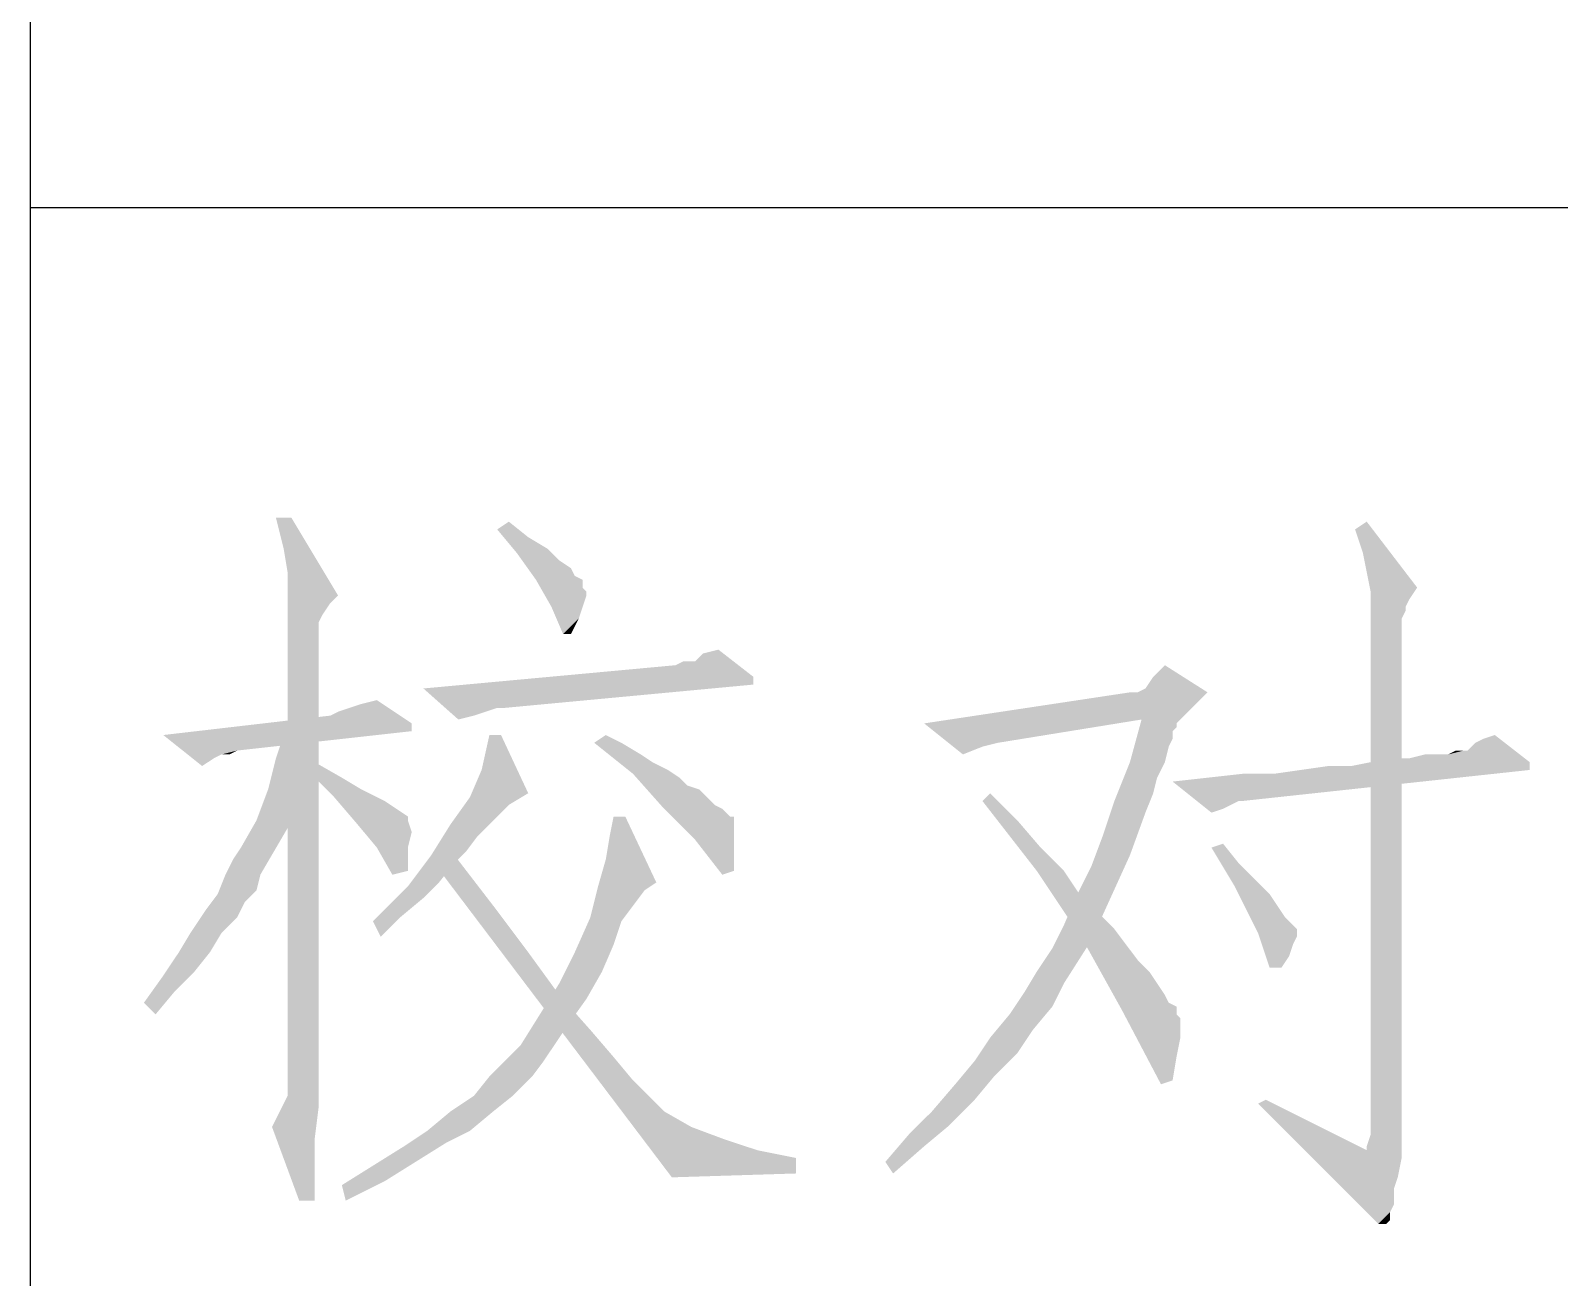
# Model space of a CAD drawing. Header units: millimetres. Extents: x 336 to 634, y 189 to 399.
# Drawn here: x 448.55 to 454.38, y 218.09 to 222.85 of the extents above; entities that cross this region are included whole.
import ezdxf

# ---------------------------------------------------------------- set-up
doc = ezdxf.new("R2010")
doc.units = ezdxf.units.MM

msp = doc.modelspace()

# ---------------------------------------------------------------- linework, layer by layer
at = {"color": 7, "linetype": 'Continuous'}
for p, q in [((448.54993, 194.17685), (448.54993, 255.17685)), ((448.54993, 222.17685), (628.54993, 222.17685))]:
    msp.add_line(p, q, dxfattribs=at)
for points in [[(449.54542, 220.99164), (449.51579, 220.87312), (449.48616, 220.99164)], [(449.53061, 220.78423), (449.51579, 220.87312), (449.54542, 220.99164)], [(449.53061, 220.71016), (449.53061, 220.78423), (449.54542, 220.99164)], [(449.53061, 220.71016), (449.54542, 220.99164), (449.7232, 220.69534)], [(450.33061, 220.94719), (450.37505, 220.97682), (450.44913, 220.91756)], [(453.63431, 220.8583), (453.60468, 220.94719), (453.64913, 220.97682)], [(453.64913, 220.78423), (453.63431, 220.8583), (453.64913, 220.97682)], [(453.64913, 220.78423), (453.64913, 220.97682), (453.84172, 220.72497)], [(450.44913, 220.91756), (450.40468, 220.8583), (450.33061, 220.94719)], [(450.44913, 220.91756), (450.5232, 220.87312), (450.40468, 220.8583)], [(450.40468, 220.8583), (450.5232, 220.87312), (450.56764, 220.82867)], [(450.56764, 220.82867), (450.47876, 220.7546), (450.40468, 220.8583)], [(450.56764, 220.82867), (450.61209, 220.79904), (450.47876, 220.7546)], [(450.61209, 220.79904), (450.6269, 220.76941), (450.47876, 220.7546)], [(453.84172, 220.72497), (453.66394, 220.71015), (453.64913, 220.78423)], [(450.47876, 220.7546), (450.6269, 220.76941), (450.65653, 220.7546)], [(450.65653, 220.7546), (450.53801, 220.65089), (450.47876, 220.7546)], [(450.65653, 220.7546), (450.65653, 220.72497), (450.53801, 220.65089)], [(450.65653, 220.72497), (450.67135, 220.71016), (450.53801, 220.65089)], [(453.66394, 220.71015), (453.84172, 220.72497), (453.81209, 220.68052)], [(449.7232, 220.69534), (449.53061, 220.65089), (449.53061, 220.71016)], [(449.7232, 220.69534), (449.69357, 220.66571), (449.53061, 220.65089)], [(450.67135, 220.71016), (450.67135, 220.69534), (450.53801, 220.65089)], [(450.53801, 220.65089), (450.67135, 220.69534), (450.65653, 220.65089)], [(453.81209, 220.68052), (453.66394, 220.63608), (453.66394, 220.71015)], [(453.81209, 220.68052), (453.79727, 220.6509), (453.66394, 220.63608)], [(449.53061, 220.62127), (449.53061, 220.65089), (449.69357, 220.66571)], [(449.53061, 220.62127), (449.69357, 220.66571), (449.66394, 220.62127)], [(449.66394, 220.62127), (449.64913, 220.59164), (449.53061, 220.57682)], [(449.66394, 220.62127), (449.53061, 220.57682), (449.53061, 220.62127)], [(450.65653, 220.65089), (450.58246, 220.54719), (450.53801, 220.65089)], [(450.65653, 220.65089), (450.64172, 220.60645), (450.58246, 220.54719)], [(453.66394, 220.63608), (453.79727, 220.6509), (453.79727, 220.63608)], [(453.66394, 220.63608), (453.79727, 220.63608), (453.78246, 220.60645)], [(453.78246, 220.60645), (453.66394, 218.72497), (453.66394, 220.63608)], [(449.53061, 220.57682), (449.64913, 220.59164), (449.64913, 220.56201)], [(449.64913, 220.56201), (449.53061, 220.48793), (449.53061, 220.57682)], [(449.64913, 220.56201), (449.64913, 220.53238), (449.53061, 220.48793)], [(450.58246, 220.54719), (450.64172, 220.60645), (450.61209, 220.54719)], [(453.78246, 220.60645), (453.78246, 220.56201), (453.66394, 218.72497)], [(453.78246, 220.56201), (453.78246, 220.50275), (453.66394, 218.72497)], [(449.53061, 220.48793), (449.64913, 220.53238), (449.64913, 220.47312)], [(453.78246, 220.50275), (453.78246, 220.42867), (453.66394, 218.72497)], [(449.64913, 220.47312), (449.53061, 220.38423), (449.53061, 220.48793)], [(449.64913, 220.47312), (449.64913, 220.39904), (449.53061, 220.38423)], [(451.08616, 220.44349), (451.01209, 220.42867), (451.04172, 220.44349)], [(451.30839, 220.38423), (451.01209, 220.42867), (451.08616, 220.44349)], [(451.08616, 220.44349), (451.11579, 220.47312), (451.17505, 220.48793)], [(451.08616, 220.44349), (451.17505, 220.48793), (451.30839, 220.38423)], [(449.53061, 220.38423), (449.64913, 220.39904), (449.64913, 220.29534)], [(449.64913, 220.29534), (449.53061, 220.26571), (449.53061, 220.38423)], [(451.30839, 220.38423), (450.04913, 220.33978), (451.01209, 220.42867)], [(451.30839, 220.38423), (451.30839, 220.3546), (450.04913, 220.33978)], [(452.80468, 220.33978), (452.83431, 220.38423), (452.87876, 220.42867)], [(452.80468, 220.33978), (452.87876, 220.42867), (453.04172, 220.32497)], [(453.78246, 220.42867), (453.78246, 220.33978), (453.66394, 218.72497)], [(450.33061, 220.26571), (450.04913, 220.33978), (451.30839, 220.3546)], [(450.33061, 220.26571), (450.18246, 220.22127), (450.04913, 220.33978)], [(450.33061, 220.26571), (451.30839, 220.3546), (450.36024, 220.26571)], [(453.04172, 220.32497), (452.99727, 220.28052), (451.96024, 220.20645)], [(452.77505, 220.32497), (453.04172, 220.32497), (451.96024, 220.20645)], [(452.77505, 220.32497), (451.96024, 220.20645), (452.74542, 220.32497)], [(453.04172, 220.32497), (452.77505, 220.32497), (452.80468, 220.33978)], [(453.78246, 220.33978), (453.78246, 220.23608), (453.66394, 218.72497)], [(449.53061, 220.26571), (449.64913, 220.29534), (449.64913, 220.16201)], [(449.64913, 220.16201), (449.53061, 220.11756), (449.53061, 220.26571)], [(449.69357, 220.23608), (449.7232, 220.25089), (449.87135, 220.29534)], [(449.69357, 220.23608), (449.87135, 220.29534), (450.00468, 220.20645)], [(449.7232, 220.25089), (449.76764, 220.26571), (449.87135, 220.29534)], [(449.76764, 220.26571), (449.81209, 220.28052), (449.87135, 220.29534)], [(450.33061, 220.26571), (450.28616, 220.25089), (450.18246, 220.22127)], [(452.99727, 220.28052), (452.95283, 220.23608), (451.96024, 220.20645)], [(450.00468, 220.20645), (449.05653, 220.16201), (449.69357, 220.23608)], [(450.00468, 220.20645), (450.00468, 220.17682), (449.05653, 220.16201)], [(449.48616, 220.07312), (449.53061, 220.20645), (449.60468, 219.96941)], [(450.28616, 220.25089), (450.24172, 220.23608), (450.18246, 220.22127)], [(452.95283, 220.23608), (452.78987, 220.22126), (451.96024, 220.20645)], [(451.96024, 220.20645), (452.78987, 220.22126), (452.24172, 220.13238)], [(451.96024, 220.20645), (452.24172, 220.13238), (452.18246, 220.11756)], [(452.18246, 220.11756), (452.10839, 220.08793), (451.96024, 220.20645)], [(452.93801, 220.22126), (452.9232, 220.20645), (452.74542, 220.0583)], [(452.93801, 220.22126), (452.74542, 220.0583), (452.78987, 220.22126)], [(452.9232, 220.20645), (452.9232, 220.19164), (452.74542, 220.0583)], [(452.78987, 220.22126), (452.95283, 220.23608), (452.93801, 220.22126)], [(453.78246, 220.23608), (453.78246, 220.11756), (453.66394, 218.72497)], [(449.05653, 220.16201), (450.00468, 220.17682), (449.33801, 220.10275)], [(449.05653, 220.16201), (449.33801, 220.10275), (449.27876, 220.08793)], [(449.05653, 220.16201), (449.27876, 220.08793), (449.24913, 220.07312)], [(449.24913, 220.07312), (449.20468, 220.04349), (449.05653, 220.16201)], [(449.53061, 220.11756), (449.64913, 220.16201), (449.64913, 220.01386)], [(450.34542, 220.16201), (450.27135, 220.02867), (450.30098, 220.16201)], [(450.27135, 220.02867), (450.34542, 220.16201), (450.44913, 219.93978)], [(450.70098, 220.13238), (450.74542, 220.16201), (450.80468, 220.13238)], [(452.9232, 220.19164), (452.90839, 220.17682), (452.74542, 220.0583)], [(452.90839, 220.17682), (452.90839, 220.14719), (452.74542, 220.0583)], [(452.90839, 220.14719), (452.89357, 220.11756), (452.74542, 220.0583)], [(454.03431, 220.10275), (454.04913, 220.11756), (454.13801, 220.16201)], [(454.03431, 220.10275), (454.13801, 220.16201), (454.27135, 220.0583)], [(454.04913, 220.11756), (454.06394, 220.13238), (454.13801, 220.16201)], [(454.06394, 220.13238), (454.09357, 220.14719), (454.13801, 220.16201)], [(449.27876, 220.08793), (449.33801, 220.10275), (449.30839, 220.08793)], [(449.64913, 220.01386), (449.53061, 219.93978), (449.53061, 220.11756)], [(450.80468, 220.13238), (450.84913, 220.01386), (450.70098, 220.13238)], [(450.80468, 220.13238), (450.87876, 220.08793), (450.84913, 220.01386)], [(450.87876, 220.08793), (450.9232, 220.0583), (450.84913, 220.01386)], [(452.74542, 220.0583), (452.89357, 220.11756), (452.87876, 220.0583)], [(453.78246, 220.11756), (453.78246, 219.98423), (453.66394, 218.72497)], [(453.91579, 220.08793), (453.96024, 220.08793), (453.81209, 220.07312)], [(453.91579, 220.08793), (453.81209, 220.07312), (453.87135, 220.08793)], [(454.27135, 220.0583), (453.81209, 220.07312), (453.96024, 220.08793)], [(454.0195, 220.10275), (454.03431, 220.10275), (453.96024, 220.08793)], [(454.0195, 220.10275), (453.96024, 220.08793), (453.98987, 220.10275)], [(454.27135, 220.0583), (453.96024, 220.08793), (454.03431, 220.10275)], [(449.60468, 219.96941), (449.45653, 219.9546), (449.48616, 220.07312)], [(449.60468, 220.02867), (449.63431, 220.0583), (449.73801, 219.99904)], [(449.73801, 219.99904), (449.70839, 219.92497), (449.60468, 220.02867)], [(450.44913, 219.93978), (450.2269, 219.92497), (450.27135, 220.02867)], [(450.9232, 220.0583), (450.98246, 220.02867), (450.84913, 220.01386)], [(450.84913, 220.01386), (450.98246, 220.02867), (451.0269, 219.99904)], [(452.87876, 220.0583), (452.84913, 219.99904), (452.68616, 219.91015)], [(452.87876, 220.0583), (452.68616, 219.91015), (452.74542, 220.0583)], [(452.90839, 219.98423), (453.04172, 219.99904), (454.27135, 220.02867)], [(453.16024, 219.91015), (452.90839, 219.98423), (454.27135, 220.02867)], [(453.04172, 219.99904), (453.29357, 220.01386), (454.27135, 220.02867)], [(453.16024, 219.91015), (454.27135, 220.02867), (453.17505, 219.91015)], [(454.27135, 220.02867), (453.29357, 220.01386), (453.39727, 220.02867)], [(453.39727, 220.02867), (453.58987, 220.04349), (454.27135, 220.0583)], [(453.39727, 220.02867), (454.27135, 220.0583), (454.27135, 220.02867)], [(453.58987, 220.04349), (453.39727, 220.02867), (453.50098, 220.04349)], [(454.27135, 220.0583), (453.58987, 220.04349), (453.66394, 220.0583)], [(453.81209, 220.07312), (453.66394, 220.0583), (453.73801, 220.07312)], [(454.27135, 220.0583), (453.66394, 220.0583), (453.81209, 220.07312)], [(449.41209, 219.83608), (449.45653, 219.9546), (449.60468, 219.96941)], [(449.41209, 219.83608), (449.60468, 219.96941), (449.53061, 219.80645)], [(449.53061, 219.93978), (449.64913, 220.01386), (449.64913, 219.83608)], [(449.73801, 219.99904), (449.81209, 219.9546), (449.70839, 219.92497)], [(451.0269, 219.99904), (450.96764, 219.88053), (450.84913, 220.01386)], [(451.0269, 219.99904), (451.05653, 219.96941), (450.96764, 219.88053)], [(451.05653, 219.96941), (451.10098, 219.9546), (450.96764, 219.88053)], [(452.84913, 219.99904), (452.83431, 219.93978), (452.68616, 219.91015)], [(453.16024, 219.91015), (453.05653, 219.86571), (452.90839, 219.98423)], [(453.29357, 220.01386), (453.04172, 219.99904), (453.17505, 220.01386)], [(453.78246, 219.98423), (453.78246, 219.83608), (453.66394, 218.72497)], [(449.64913, 219.83608), (449.53061, 219.74719), (449.53061, 219.93978)], [(449.70839, 219.92497), (449.81209, 219.9546), (449.87135, 219.92497)], [(449.87135, 219.92497), (449.79727, 219.82127), (449.70839, 219.92497)], [(449.87135, 219.92497), (449.90098, 219.91015), (449.79727, 219.82127)], [(449.90098, 219.91015), (449.94542, 219.88053), (449.79727, 219.82127)], [(450.37505, 219.89534), (450.15283, 219.82127), (450.2269, 219.92497)], [(450.2269, 219.92497), (450.44913, 219.93978), (450.37505, 219.89534)], [(451.10098, 219.9546), (451.11579, 219.93978), (450.96764, 219.88053)], [(451.11579, 219.93978), (451.16024, 219.89534), (450.96764, 219.88053)], [(452.18246, 219.91015), (452.21209, 219.93978), (452.31579, 219.83608)], [(452.31579, 219.83608), (452.38987, 219.64349), (452.18246, 219.91015)], [(452.80468, 219.86571), (452.64172, 219.77682), (452.68616, 219.91015)], [(452.68616, 219.91015), (452.83431, 219.93978), (452.80468, 219.86571)], [(453.16024, 219.91015), (453.13061, 219.89534), (453.05653, 219.86571)], [(449.94542, 219.88053), (449.98987, 219.85089), (449.79727, 219.82127)], [(449.98987, 219.85089), (449.98987, 219.83608), (449.79727, 219.82127)], [(450.37505, 219.89534), (450.31579, 219.83608), (450.15283, 219.82127)], [(450.74542, 219.68793), (450.76024, 219.77682), (450.8195, 219.85089)], [(450.74542, 219.68793), (450.8195, 219.85089), (450.93801, 219.59904)], [(450.8195, 219.85089), (450.76024, 219.77682), (450.77505, 219.85089)], [(450.96764, 219.88053), (451.16024, 219.89534), (451.18987, 219.88053)], [(451.18987, 219.88053), (451.08616, 219.76201), (450.96764, 219.88053)], [(451.18987, 219.88053), (451.2195, 219.85089), (451.08616, 219.76201)], [(451.23431, 219.85089), (451.23431, 219.82127), (451.08616, 219.76201)], [(451.2195, 219.85089), (451.23431, 219.85089), (451.08616, 219.76201)], [(452.64172, 219.77682), (452.80468, 219.86571), (452.74542, 219.70275)], [(453.13061, 219.89534), (453.10098, 219.88052), (453.05653, 219.86571)], [(449.29357, 219.62867), (449.3232, 219.68793), (449.53061, 219.80645)], [(449.29357, 219.62867), (449.53061, 219.80645), (449.4269, 219.62867)], [(449.3232, 219.68793), (449.35283, 219.73238), (449.53061, 219.80645)], [(449.53061, 219.80645), (449.35283, 219.73238), (449.41209, 219.83608)], [(449.53061, 219.74719), (449.64913, 219.83608), (449.64913, 219.64349)], [(449.79727, 219.82127), (449.98987, 219.83608), (450.00468, 219.79164)], [(450.00468, 219.79164), (449.87135, 219.73238), (449.79727, 219.82127)], [(449.87135, 219.73238), (450.00468, 219.79164), (449.98987, 219.73238)], [(450.28616, 219.80645), (450.07876, 219.70275), (450.15283, 219.82127)], [(450.28616, 219.80645), (450.25653, 219.77682), (450.07876, 219.70275)], [(450.15283, 219.82127), (450.31579, 219.83608), (450.28616, 219.80645)], [(451.23431, 219.82127), (451.23431, 219.79164), (451.08616, 219.76201)], [(451.08616, 219.76201), (451.23431, 219.79164), (451.23431, 219.73238)], [(452.31579, 219.83608), (452.40468, 219.73238), (452.38987, 219.64349)], [(453.78246, 219.83608), (453.78246, 219.6583), (453.66394, 218.72497)], [(449.64913, 219.64349), (449.53061, 219.5546), (449.53061, 219.74719)], [(450.25653, 219.77682), (450.21209, 219.71756), (450.07876, 219.70275)], [(451.23431, 219.73238), (451.18987, 219.62867), (451.08616, 219.76201)], [(452.74542, 219.70275), (452.59727, 219.6583), (452.64172, 219.77682)], [(453.05653, 219.73238), (453.10098, 219.74719), (453.16024, 219.67312)], [(449.98987, 219.73238), (449.93061, 219.62867), (449.87135, 219.73238)], [(449.98987, 219.73238), (449.98987, 219.64349), (449.93061, 219.62867)], [(450.16764, 219.67312), (450.03431, 219.64349), (450.07876, 219.70275)], [(450.07876, 219.70275), (450.21209, 219.71756), (450.16764, 219.67312)], [(450.1232, 219.62867), (450.16764, 219.70275), (450.31579, 219.51015)], [(450.93801, 219.59904), (450.71579, 219.58423), (450.74542, 219.68793)], [(451.23431, 219.73238), (451.23431, 219.64349), (451.18987, 219.62867)], [(452.38987, 219.64349), (452.40468, 219.73238), (452.49357, 219.64349)], [(452.53801, 219.53978), (452.59727, 219.6583), (452.74542, 219.70275)], [(452.53801, 219.53978), (452.74542, 219.70275), (452.67135, 219.53978)], [(453.16024, 219.67312), (453.10098, 219.6583), (453.05653, 219.73238)], [(449.4269, 219.62867), (449.41209, 219.56941), (449.26394, 219.5546)], [(449.4269, 219.62867), (449.26394, 219.5546), (449.29357, 219.62867)], [(449.53061, 219.5546), (449.64913, 219.64349), (449.64913, 219.43608)], [(450.10839, 219.59904), (449.98987, 219.58423), (450.03431, 219.64349)], [(450.03431, 219.64349), (450.16764, 219.67312), (450.10839, 219.59904)], [(450.31579, 219.51015), (450.99727, 218.47312), (450.1232, 219.62867)], [(452.49357, 219.64349), (452.56764, 219.37682), (452.38987, 219.64349)], [(452.49357, 219.64349), (452.55283, 219.5546), (452.56764, 219.37682)], [(453.10098, 219.6583), (453.16024, 219.67312), (453.2195, 219.61386)], [(453.2195, 219.61386), (453.14542, 219.58423), (453.10098, 219.6583)], [(453.78246, 219.6583), (453.78246, 219.48052), (453.66394, 218.72497)], [(449.26394, 219.5546), (449.41209, 219.56941), (449.36764, 219.52497)], [(450.04913, 219.53978), (449.93061, 219.52497), (449.98987, 219.58423)], [(449.98987, 219.58423), (450.10839, 219.59904), (450.04913, 219.53978)], [(450.89357, 219.56941), (450.68616, 219.46571), (450.71579, 219.58423)], [(450.89357, 219.56941), (450.84913, 219.51015), (450.68616, 219.46571)], [(450.71579, 219.58423), (450.93801, 219.59904), (450.89357, 219.56941)], [(453.14542, 219.58423), (453.2195, 219.61386), (453.27876, 219.5546)], [(453.27876, 219.5546), (453.17505, 219.52497), (453.14542, 219.58423)], [(449.36764, 219.52497), (449.2195, 219.49534), (449.26394, 219.5546)], [(449.2195, 219.49534), (449.36764, 219.52497), (449.33801, 219.46571)], [(449.64913, 219.43608), (449.53061, 219.37682), (449.53061, 219.5546)], [(449.96024, 219.46571), (449.85653, 219.45089), (449.93061, 219.52497)], [(449.93061, 219.52497), (450.04913, 219.53978), (449.96024, 219.46571)], [(450.31579, 219.51015), (450.44913, 219.33238), (450.99727, 218.47312)], [(450.68616, 219.46571), (450.84913, 219.51015), (450.80468, 219.45089)], [(452.67135, 219.53978), (452.49357, 219.43608), (452.53801, 219.53978)], [(452.49357, 219.43608), (452.67135, 219.53978), (452.59727, 219.37682)], [(452.55283, 219.5546), (452.6269, 219.48052), (452.56764, 219.37682)], [(453.17505, 219.52497), (453.27876, 219.5546), (453.30839, 219.51015)], [(453.30839, 219.51015), (453.20468, 219.46571), (453.17505, 219.52497)], [(453.20468, 219.46571), (453.30839, 219.51015), (453.33801, 219.46571)], [(449.33801, 219.46571), (449.16024, 219.40645), (449.2195, 219.49534)], [(449.16024, 219.40645), (449.33801, 219.46571), (449.27876, 219.40645)], [(449.85653, 219.45089), (449.96024, 219.46571), (449.88616, 219.39164)], [(450.80468, 219.45089), (450.6269, 219.33238), (450.68616, 219.46571)], [(450.80468, 219.45089), (450.77505, 219.36201), (450.6269, 219.33238)], [(452.6269, 219.48052), (452.68616, 219.42127), (452.56764, 219.37682)], [(453.33801, 219.46571), (453.23431, 219.40645), (453.20468, 219.46571)], [(453.33801, 219.46571), (453.36764, 219.43608), (453.23431, 219.40645)], [(453.78246, 219.48052), (453.78246, 219.28793), (453.66394, 218.72497)], [(449.27876, 219.40645), (449.11579, 219.33238), (449.16024, 219.40645)], [(449.11579, 219.33238), (449.27876, 219.40645), (449.23431, 219.33238)], [(449.53061, 219.37682), (449.64913, 219.43608), (449.64913, 219.24349)], [(452.59727, 219.37682), (452.44913, 219.34719), (452.49357, 219.43608)], [(452.56764, 219.37682), (452.68616, 219.42127), (452.73061, 219.36201)], [(453.36764, 219.43608), (453.38246, 219.42127), (453.23431, 219.40645)], [(453.23431, 219.40645), (453.38246, 219.42127), (453.38246, 219.40645)], [(453.38246, 219.40645), (453.24913, 219.36201), (453.23431, 219.40645)], [(453.38246, 219.40645), (453.38246, 219.39164), (453.24913, 219.36201)], [(453.24913, 219.36201), (453.38246, 219.39164), (453.36764, 219.36201)], [(449.23431, 219.33238), (449.17505, 219.2583), (449.05653, 219.24349)], [(449.23431, 219.33238), (449.05653, 219.24349), (449.11579, 219.33238)], [(449.64913, 219.24349), (449.53061, 219.22867), (449.53061, 219.37682)], [(450.44913, 219.33238), (450.56764, 219.16941), (450.99727, 218.47312)], [(450.73061, 219.2583), (450.56764, 219.21386), (450.6269, 219.33238)], [(450.6269, 219.33238), (450.77505, 219.36201), (450.73061, 219.2583)], [(452.38987, 219.2583), (452.44913, 219.34719), (452.59727, 219.37682)], [(452.38987, 219.2583), (452.59727, 219.37682), (452.49357, 219.21386)], [(452.73061, 219.36201), (452.71579, 219.11015), (452.56764, 219.37682)], [(452.73061, 219.36201), (452.77505, 219.30275), (452.71579, 219.11015)], [(453.36764, 219.36201), (453.26394, 219.31756), (453.24913, 219.36201)], [(453.26394, 219.31756), (453.36764, 219.36201), (453.35283, 219.31756)], [(452.77505, 219.30275), (452.8195, 219.2583), (452.71579, 219.11015)], [(453.35283, 219.31756), (453.27876, 219.27312), (453.26394, 219.31756)], [(453.27876, 219.27312), (453.35283, 219.31756), (453.3232, 219.27312)], [(453.78246, 219.28793), (453.78246, 219.06571), (453.66394, 218.72497)], [(449.10098, 219.18423), (448.98246, 219.13978), (449.05653, 219.24349)], [(449.05653, 219.24349), (449.17505, 219.2583), (449.10098, 219.18423)], [(449.53061, 219.11015), (449.53061, 219.22867), (449.64913, 219.24349)], [(449.53061, 219.11015), (449.64913, 219.24349), (449.64913, 219.06571)], [(450.67135, 219.1546), (450.49357, 219.09534), (450.56764, 219.21386)], [(450.56764, 219.21386), (450.73061, 219.2583), (450.67135, 219.1546)], [(452.49357, 219.21386), (452.34542, 219.18423), (452.38987, 219.2583)], [(452.34542, 219.18423), (452.49357, 219.21386), (452.44913, 219.12497)], [(452.8195, 219.2583), (452.84913, 219.21386), (452.71579, 219.11015)], [(452.84913, 219.21386), (452.87876, 219.16941), (452.71579, 219.11015)], [(448.98246, 219.13978), (449.10098, 219.18423), (449.0269, 219.09534)], [(450.49357, 219.09534), (450.67135, 219.1546), (450.59727, 219.0509)], [(450.56764, 219.16941), (450.68616, 219.03608), (450.99727, 218.47312)], [(452.44913, 219.12497), (452.28616, 219.09534), (452.34542, 219.18423)], [(452.87876, 219.16941), (452.89357, 219.13978), (452.71579, 219.11015)], [(449.64913, 219.06571), (449.53061, 219.00645), (449.53061, 219.11015)], [(450.59727, 219.0509), (450.4195, 218.97682), (450.49357, 219.09534)], [(452.37505, 219.03608), (452.21209, 219.00645), (452.28616, 219.09534)], [(452.28616, 219.09534), (452.44913, 219.12497), (452.37505, 219.03608)], [(452.89357, 219.13978), (452.9232, 219.12497), (452.71579, 219.11015)], [(452.71579, 219.11015), (452.9232, 219.12497), (452.9232, 219.09534)], [(452.9232, 219.09534), (452.86394, 218.82867), (452.71579, 219.11015)], [(452.9232, 219.09534), (452.93801, 219.08052), (452.86394, 218.82867)], [(449.53061, 218.93238), (449.53061, 219.00645), (449.64913, 219.06571)], [(449.53061, 218.88793), (449.53061, 218.93238), (449.64913, 219.06571)], [(449.53061, 218.88793), (449.64913, 219.06571), (449.64913, 218.88793)], [(450.36024, 218.91756), (450.4195, 218.97682), (450.59727, 219.0509)], [(450.36024, 218.91756), (450.59727, 219.0509), (450.50839, 218.91756)], [(450.68616, 219.03608), (450.77505, 218.93238), (450.99727, 218.47312)], [(452.21209, 219.00645), (452.37505, 219.03608), (452.31579, 218.94719)], [(452.93801, 219.08052), (452.93801, 219.0509), (452.86394, 218.82867)], [(452.93801, 219.0509), (452.93801, 219.00645), (452.86394, 218.82867)], [(453.78246, 219.06571), (453.78246, 218.84349), (453.66394, 218.72497)], [(452.31579, 218.94719), (452.15283, 218.91756), (452.21209, 219.00645)], [(452.93801, 219.00645), (452.9232, 218.93238), (452.86394, 218.82867)], [(450.50839, 218.91756), (450.30098, 218.8583), (450.36024, 218.91756)], [(450.30098, 218.8583), (450.50839, 218.91756), (450.46394, 218.8583)], [(450.77505, 218.93238), (450.84913, 218.84349), (450.99727, 218.47312)], [(452.2269, 218.8583), (452.07876, 218.82867), (452.15283, 218.91756)], [(452.15283, 218.91756), (452.31579, 218.94719), (452.2269, 218.8583)], [(452.9232, 218.93238), (452.90839, 218.84349), (452.86394, 218.82867)], [(449.64913, 218.88793), (449.53061, 218.8583), (449.53061, 218.88793)], [(449.53061, 218.82867), (449.53061, 218.8583), (449.64913, 218.88793)], [(449.53061, 218.78423), (449.53061, 218.82867), (449.64913, 218.88793)], [(449.53061, 218.78423), (449.64913, 218.88793), (449.64913, 218.73978)], [(450.46394, 218.8583), (450.24172, 218.78423), (450.30098, 218.8583)], [(450.24172, 218.78423), (450.46394, 218.8583), (450.38987, 218.78423)], [(452.07876, 218.82867), (452.2269, 218.8583), (452.15283, 218.76941)], [(450.84913, 218.84349), (450.9232, 218.76941), (450.99727, 218.47312)], [(452.15283, 218.76941), (451.98987, 218.72497), (452.07876, 218.82867)], [(453.66394, 218.66571), (453.66394, 218.72497), (453.78246, 218.84349)], [(453.66394, 218.63608), (453.66394, 218.66571), (453.78246, 218.84349)], [(453.66394, 218.63608), (453.78246, 218.84349), (453.78246, 218.62127)], [(449.64913, 218.73978), (449.50098, 218.72497), (449.53061, 218.78423)], [(450.38987, 218.78423), (450.15283, 218.72497), (450.24172, 218.78423)], [(450.15283, 218.72497), (450.38987, 218.78423), (450.31579, 218.72497)], [(450.9232, 218.76941), (450.96764, 218.72497), (450.99727, 218.47312)], [(451.98987, 218.72497), (452.15283, 218.76941), (452.04913, 218.66571)], [(453.23431, 218.7546), (453.26394, 218.76941), (453.64913, 218.57682)], [(453.64913, 218.57682), (453.69357, 218.29534), (453.23431, 218.7546)], [(449.47135, 218.66571), (449.50098, 218.72497), (449.64913, 218.73978)], [(449.47135, 218.66571), (449.64913, 218.73978), (449.63431, 218.62126)], [(450.31579, 218.72497), (450.06394, 218.6509), (450.15283, 218.72497)], [(450.06394, 218.6509), (450.31579, 218.72497), (450.2269, 218.6509)], [(450.96764, 218.72497), (451.07135, 218.66571), (450.99727, 218.47312)], [(452.04913, 218.66571), (451.90098, 218.63608), (451.98987, 218.72497)], [(449.63431, 218.62126), (449.57505, 218.38423), (449.47135, 218.66571)], [(450.2269, 218.6509), (450.13801, 218.60645), (449.97505, 218.59164)], [(450.2269, 218.6509), (449.97505, 218.59164), (450.06394, 218.6509)], [(451.07135, 218.66571), (451.18987, 218.62126), (450.99727, 218.47312)], [(451.96024, 218.59164), (451.81209, 218.53238), (451.90098, 218.63608)], [(451.90098, 218.63608), (452.04913, 218.66571), (451.96024, 218.59164)], [(453.78246, 218.62127), (453.64913, 218.59164), (453.66394, 218.63608)], [(449.63431, 218.62126), (449.63431, 218.50275), (449.57505, 218.38423)], [(450.0195, 218.53238), (449.85653, 218.51756), (449.97505, 218.59164)], [(449.97505, 218.59164), (450.13801, 218.60645), (450.0195, 218.53238)], [(451.18987, 218.62126), (451.3232, 218.57682), (450.99727, 218.47312)], [(451.3232, 218.57682), (451.47135, 218.54719), (450.99727, 218.47312)], [(451.81209, 218.53238), (451.96024, 218.59164), (451.84172, 218.48793)], [(453.64913, 218.57682), (453.64913, 218.59164), (453.78246, 218.62127)], [(453.64913, 218.57682), (453.78246, 218.62127), (453.78246, 218.54719)], [(453.64913, 218.57682), (453.78246, 218.54719), (453.69357, 218.29534)], [(449.90098, 218.4583), (449.73801, 218.44349), (449.85653, 218.51756)], [(449.85653, 218.51756), (450.0195, 218.53238), (449.90098, 218.4583)], [(451.47135, 218.54719), (451.47135, 218.48793), (450.99727, 218.47312)], [(453.78246, 218.54719), (453.76764, 218.47312), (453.69357, 218.29534)], [(449.57505, 218.38423), (449.63431, 218.50275), (449.63431, 218.38423)], [(449.73801, 218.44349), (449.90098, 218.4583), (449.75283, 218.38423)], [(453.76764, 218.47312), (453.75283, 218.42867), (453.69357, 218.29534)], [(453.75283, 218.42867), (453.75283, 218.36941), (453.69357, 218.29534)], [(453.75283, 218.36941), (453.73801, 218.33978), (453.69357, 218.29534)], [(453.73801, 218.33978), (453.73801, 218.31015), (453.69357, 218.29534)], [(453.69357, 218.29534), (453.73801, 218.31015), (453.7232, 218.29534)]]:
    msp.add_solid(points, dxfattribs=at)

doc.saveas('drawing.dxf')
